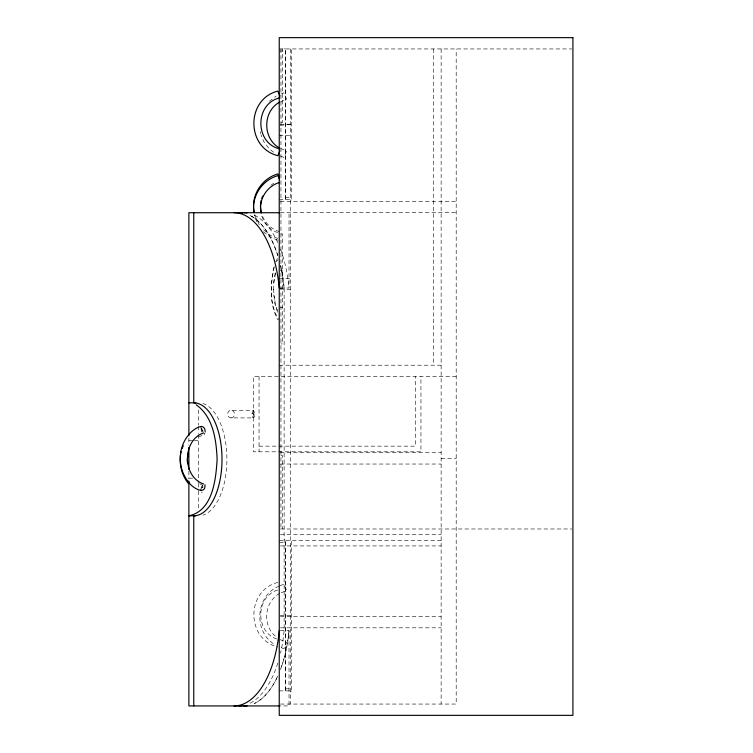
<?xml version="1.0" encoding="UTF-8"?>
<svg xmlns="http://www.w3.org/2000/svg" width="753" height="753" viewBox="0 0 753 753"><rect width="100%" height="100%" fill="white"/><g stroke="black" fill="none" stroke-linecap="round" stroke-linejoin="round"><path stroke-width="0.56" stroke-dasharray="3.77 2.82" d="M273.518 289.801L273.791 281.424L275.372 271.965M253.403 410.385C248.198 419.769 258.618 419.769 253.403 410.385L231.077 410.385C226.54 410.347 226.54 417.953 231.077 417.915L253.403 417.915M205.202 432.702L204.148 434.302M253.064 417.783L253.752 410.517M273.791 283.09L275.89 271.485M273.838 267.249C270.515 284.276 268.962 304.457 278.836 319.573M274.374 266.656C270.393 283.853 269.132 303.723 277.669 319.696M200.882 488.396L203.056 484.781M201.06 428.306L201.475 431.921L202.999 431.093M275.645 261.865L277.669 258.232M201.475 488.452L203.056 486.494M276.492 261.451L277.669 259.898M269.282 101.326L276.247 95.979M270.976 185.285L273.725 183.177M279.749 593.383C263.832 601.986 261.94 627.051 277 637.367M198.66 437.032L203.611 434.669M281.048 93.984L283.928 92.798L286.592 99.217L280.728 101.646M277.848 582.417C245.902 590.399 245.902 639.052 277.848 647.025M279.128 586.116C255.211 595.444 252.999 632.426 275.372 644.888M280.088 585.721L283.928 584.13L286.592 590.55L280.728 592.978M277.584 590.06C255.681 596.753 254.985 631.438 276.605 638.986M202.369 492.387L201.399 492.387M231.077 417.915C235.623 417.953 235.623 410.347 231.077 410.385M280.37 125.356L290.536 124.236M279.241 48.945L571.743 48.945M279.241 51.016L285.265 51.016M280.954 122.231L282.676 122.231L282.676 48.945M280.238 124.245L291.402 124.245M279.241 135.54L290.536 135.54M285.321 197.474L291.345 197.474M279.184 199.545L291.402 199.545L291.345 48.945M280.408 201.428L456.196 201.428M280.323 212.722L456.196 212.722M280.954 233.995L282.676 233.995L282.676 343.933L280.954 343.933M280.38 270.638L282.676 270.638M279.241 278.61L290.536 278.61M280.22 288.023L289.02 288.023L289.02 212.722M280.38 307.29L282.676 307.29M279.241 365.205L441.136 365.205M456.196 376.5L253.403 376.5L253.403 451.8L420.946 451.8L420.946 376.5M188.881 440.505L193.229 440.505M194.312 440.505L198.66 440.505M259.051 446.153L415.298 446.153L415.298 376.5M280.408 452.741L441.136 452.741M280.954 455.697L282.676 455.697L282.676 528.983M441.136 458.389L456.196 458.389M280.408 464.036L441.136 464.036M188.881 478.155L193.229 478.155M280.38 528.983L571.743 528.983M280.408 534.63L441.136 534.63M279.241 540.278L441.136 540.278M279.241 542.348L285.265 542.348M280.408 545.925L441.136 545.925M280.238 615.577L291.402 615.577M280.408 616.519L441.136 616.519M280.408 627.814L441.136 627.814M280.22 630.638L289.02 630.638L289.02 705.938L280.323 705.938M285.321 688.807L291.345 688.807M279.184 690.878L291.402 690.878L291.402 540.278M280.408 704.055L456.196 704.055L456.196 48.945M280.37 288.794L290.536 289.914M280.728 148.548L286.592 150.986L283.928 157.405L280.088 155.815M279.589 231.698C271.24 229.185 264.322 222.549 261.771 214.172M277.641 232.592C269.612 229.919 263.748 222.775 261.329 214.821M277.904 238.522L270.223 235.341L261.922 228.253M277.904 240.235L270.223 237.054L263.258 231.708M279.749 639.476L286.592 642.318L283.928 648.738L280.088 647.147M199.649 483.812L203.611 485.704M201.475 486.739L202.999 487.567M252.123 413.171L254.693 415.129M273.631 152.219L269.282 148.878L263.936 141.912L260.999 134.815M203.056 432.166L200.882 428.551M259.248 224.771L254.552 214.925M201.399 427.986L204.6 434.199M256.651 221.702L254.269 214.454M277.565 310.565L275.89 306.443L273.791 294.837M277.565 312.231L274.6 302.744L273.518 288.126M260.293 131.624L260.576 133.808M441.136 48.945L441.136 704.055M433.606 48.945L433.606 365.205M290.969 199.545L290.969 200.402M290.969 690.878L290.969 691.734M290.536 48.945L290.536 704.055M284.888 48.088L284.888 48.945M284.888 539.421L284.888 540.278M284.126 288.023A91.866 45.933 90 0 0 280.511 265.461A91.866 45.933 -90 0 1 284.126 288.023L284.126 630.638A91.866 45.933 90 0 1 280.511 653.199M280.954 48.945L280.954 528.983M259.051 376.5L259.051 451.8M198.66 409.914L198.66 425.21M198.66 426.386L198.66 433.446M198.66 434.622L198.66 482.861M198.66 483.37L198.66 490.316M198.66 491.097L198.66 508.859M188.881 438.152L188.881 445.211M188.881 471.096L188.881 478.739M254.382 215.179A91.866 45.933 -90 0 1 277.857 242.852M280.558 249.394A91.866 45.933 -90 0 1 289.02 288.023M277.801 663.092A91.866 45.933 90 0 1 249.488 703.481M202.868 403.486A56.475 28.238 90 0 1 226.898 459.33A56.475 28.238 90 0 1 202.868 515.174M285.321 199.545L285.321 48.945L285.265 199.545M285.321 690.878L285.321 540.278L285.265 690.878M277.801 255.568A91.866 45.933 -90 0 0 249.488 215.179A91.866 45.933 90 0 1 277.801 255.568M280.558 669.266A91.866 45.933 -90 0 0 289.02 630.638A91.866 45.933 90 0 1 280.558 669.266M254.382 703.481A91.866 45.933 -90 0 0 277.857 675.808A91.866 45.933 90 0 1 254.382 703.481"/><path stroke-width="1.13" d="M205.145 431.648C204.938 420.645 191.893 430.236 188.739 434.782M181.068 451.602C178.715 462.747 181.2 474.785 188.504 483.633M188.034 453.174L187.233 460.187L187.638 463.688M261.178 200.477L260.425 206.218L261.329 213.108M182.141 448.609L183.224 445.607M200.853 427.111L201.399 426.273M279.843 150.873L277.848 155.692C245.902 147.72 245.902 99.067 277.848 91.085L279.843 95.904M261.771 198.265L262.656 196.119M188.504 435.027C177.501 448.167 177.501 468.78 188.504 481.92M279.749 102.05C262.421 111.378 262.421 138.825 279.749 148.143M203.611 432.956C182.104 440.063 182.104 476.884 203.611 483.991M279.532 97.918C254.665 103.792 254.665 142.985 279.532 148.868M279.589 182.452C267.014 185.963 258.26 199.649 261.027 212.525M279.749 212.722L188.881 212.722L188.881 435.799M188.881 402.855L195.724 402.855M195.724 515.805L188.881 515.805C212.845 510.798 215.913 479.35 217.118 459.33C216.309 439.921 213.25 416.88 196.185 404.775M279.749 705.938L188.881 705.938L188.881 481.054M188.739 482.165C191.62 487.426 205.974 496.086 204.938 484.781M201.399 490.674L200.853 489.836M279.579 177.953L277.904 173.915C262.035 178.273 250.768 195.375 254.119 211.659M279.579 179.666L277.904 175.628C262.439 179.901 251.182 196.298 253.977 212.28M193.766 212.722L193.766 402.855A56.475 28.238 90 0 1 222.003 459.33A56.475 28.238 90 0 1 193.766 515.805L193.766 705.938M188.881 447.451L188.881 469.467M243.84 212.722A91.866 45.933 -90 0 1 247.022 212.939M242.127 705.721A91.866 45.933 90 0 1 238.946 705.938M234.061 212.722A91.866 45.933 -90 0 1 279.241 288.023M279.241 630.638A91.866 45.933 -90 0 1 234.061 705.938M572.911 37.65L279.241 37.65L279.241 715.35L572.911 715.35L572.911 37.65M242.127 212.939A91.866 45.933 -90 0 0 238.946 212.722A91.866 45.933 90 0 1 242.127 212.939M243.84 705.938A91.866 45.933 -90 0 0 247.022 705.721A91.866 45.933 90 0 1 243.84 705.938"/></g></svg>
